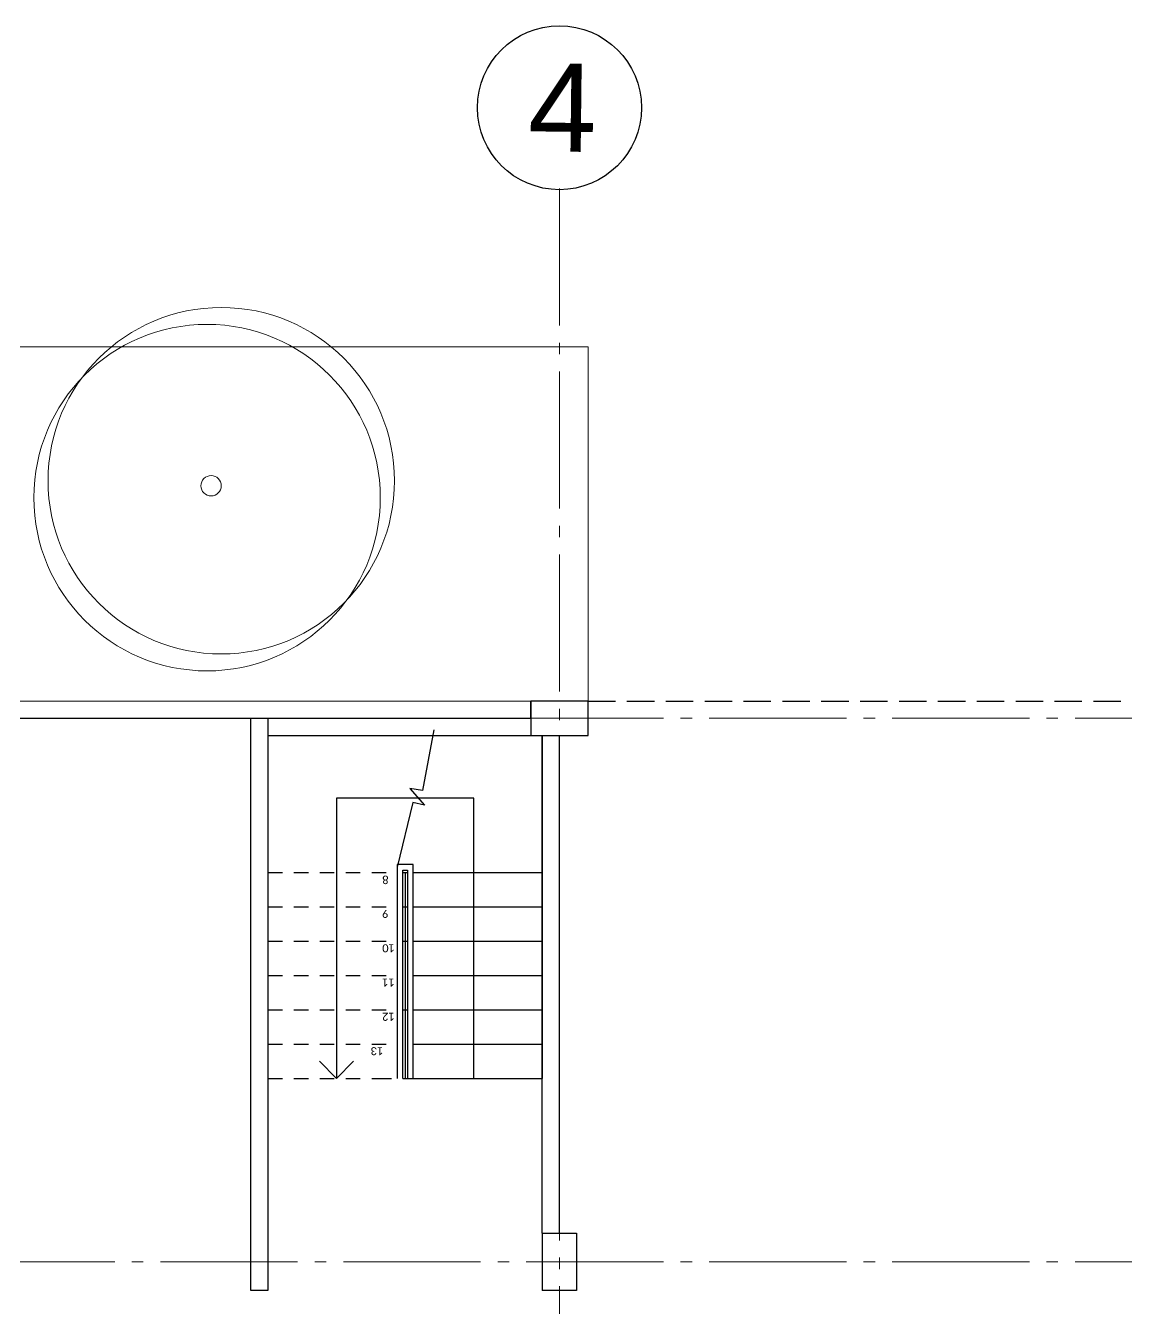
# Model space of a CAD drawing. Header units: metres. Extents: x 0 to 570, y -16 to 122.
# Drawn here: x 347.55 to 357.17, y 68.34 to 79.56 of the extents above; entities that cross this region are included whole.
import ezdxf

# ---------------------------------------------------------------- set-up
doc = ezdxf.new("R2010")
doc.units = ezdxf.units.M
for name, pattern in [('ACAD_ISO02W100', [15, 12, -3]), ('ACAD_ISO04W100', [30, 24, -3, 0, -3]), ('DASHED2', [9.525, 6.35, -3.175])]:
    doc.linetypes.add(name, pattern=pattern)
for name, color, linetype, lineweight in [('ARQ- ARBOLES', 85, 'Continuous', 13), ('ARQ-ZONAS VERDES', 82, 'Continuous', 13), ('ejes estructurales', 252, 'ACAD_ISO04W100', 18)]:
    doc.layers.add(name, color=color, linetype=linetype, lineweight=lineweight)
for name, color, linetype in [('ARQ- COLUMNAS', 7, 'Continuous'), ('ARQ-MUROS BAJOS', 252, 'Continuous'), ('ARQ-MUROS MAMPOSTERIA', 7, 'Continuous'), ('ARQ-PROYECCIONES', 252, 'ACAD_ISO02W100'), ('ARQ-SUELO', 252, 'Continuous'), ('ARQ-TEXTO', 7, 'Continuous'), ('estructura ejes', 7, 'ACAD_ISO04W100')]:
    doc.layers.add(name, color=color, linetype=linetype)
doc.styles.get("Standard").update_dxf_attribs({"font": 'arial.ttf'})

# ---------------------------------------------------------------- blocks, each defined once
blk = doc.blocks.new('ARBOL')
at = {"layer": 'ARQ- ARBOLES'}
for centre, radius in [((128.732, 225.111), 1.515), ((128.856, 224.963), 1.515), ((128.821, 225.067), 0.0892)]:
    blk.add_circle(centre, radius, dxfattribs=at)

msp = doc.modelspace()

# ---------------------------------------------------------------- linework, layer by layer
at = {"layer": 'ARQ- COLUMNAS'}
for points in [[(352.466, 73.652), (351.966, 73.652), (351.966, 73.352), (352.466, 73.352), (352.466, 73.652)], [(352.066, 68.998), (352.366, 68.998), (352.366, 68.498), (352.066, 68.498)], [(352.066, 68.998), (352.066, 68.498)]]:
    msp.add_lwpolyline(points, dxfattribs=at)
at = {"layer": 'ARQ-MUROS BAJOS'}
msp.add_line((350.696, 70.352), (350.746, 70.352), dxfattribs=at)
for points in [[(350.886, 70.352), (350.936, 70.352), (350.936, 72.222), (350.796, 72.222), (350.796, 70.352)], [(350.846, 70.352), (350.846, 72.172), (350.886, 72.172), (350.886, 70.352)]]:
    msp.add_lwpolyline(points, dxfattribs=at)
at = {"layer": 'ARQ-MUROS MAMPOSTERIA'}
for points in [[(345.266, 73.648), (345.266, 73.502), (351.966, 73.502), (351.966, 73.648), (345.266, 73.652)], [(349.666, 73.498), (349.666, 68.498), (349.516, 68.498), (349.516, 73.498)], [(352.066, 68.998), (352.066, 73.352)], [(352.216, 68.998), (352.216, 73.352)]]:
    msp.add_lwpolyline(points, dxfattribs=at)
at = {"layer": 'ARQ-PROYECCIONES', "ltscale": 0.02}
msp.add_lwpolyline([(352.466, 73.652), (359.166, 73.652)], dxfattribs=at)
at = {"layer": 'ARQ-SUELO', "linetype": 'DASHED2', "ltscale": 0.02}
msp.add_line((349.666, 70.352), (350.796, 70.352), dxfattribs=at)
at = {"layer": 'ARQ-SUELO'}
msp.add_line((350.846, 70.352), (352.066, 70.352), dxfattribs=at)
for points in [[(349.666, 73.352), (352.066, 73.352)], [(352.066, 73.352), (352.066, 70.352)], [(350.846, 72.152), (350.886, 72.152)], [(350.866, 72.152), (350.866, 70.352)], [(350.936, 72.152), (352.066, 72.152)], [(350.846, 71.852), (350.886, 71.852)], [(350.936, 71.852), (352.066, 71.852)], [(350.846, 71.552), (350.886, 71.552)], [(350.936, 71.552), (352.066, 71.552)], [(350.936, 71.252), (352.066, 71.252)], [(350.846, 70.952), (350.886, 70.952)], [(350.936, 70.952), (352.066, 70.952)], [(350.936, 70.652), (352.066, 70.652)]]:
    msp.add_lwpolyline(points, dxfattribs=at)
at = {"layer": 'ARQ-SUELO', "linetype": 'DASHED2', "ltscale": 0.02}
for points in [[(349.666, 72.152), (350.796, 72.152)], [(349.666, 71.852), (350.796, 71.852)], [(349.666, 71.552), (350.796, 71.552)], [(349.666, 71.252), (350.796, 71.252)], [(349.666, 70.952), (350.796, 70.952)], [(349.666, 70.652), (350.796, 70.652)]]:
    msp.add_lwpolyline(points, dxfattribs=at)
at = {"layer": 'ARQ-TEXTO'}
for points in [[(351.118, 73.4), (351.019, 72.87), (350.907, 72.889), (351.037, 72.741), (350.935, 72.764), (350.796, 72.2)], [(351.466, 70.352), (351.466, 72.802), (350.266, 72.802), (350.266, 70.352)], [(350.416, 70.502), (350.266, 70.352), (350.116, 70.502)]]:
    msp.add_lwpolyline(points, dxfattribs=at)
at = {"layer": 'ARQ-ZONAS VERDES'}
msp.add_lwpolyline([(321.566, 76.75), (352.466, 76.75), (352.466, 73.652)], dxfattribs=at)
at = {"layer": 'ejes estructurales', "color": 252, "linetype": 'Continuous', "lineweight": 25}
msp.add_circle((352.216, 78.841), 0.717, dxfattribs=at)
at = {"layer": 'estructura ejes', "color": 252, "lineweight": 20, "ltscale": 0.05}
for p, q in [((352.216, 78.135), (352.216, 41.045)), ((401.126, 73.502), (330.466, 73.502)), ((401.126, 68.748), (330.466, 68.748))]:
    msp.add_line(p, q, dxfattribs=at)

# ---------------------------------------------------------------- block references
at = {"layer": 'ARQ-ZONAS VERDES', "xscale": -1}
msp.add_blockref('ARBOL', (477.99, -149.532), dxfattribs=at)

# ---------------------------------------------------------------- texts
at = {"layer": 'ARQ-TEXTO', "char_height": 0.07, "attachment_point": 9, "rotation": 180}
for s, insert in [('{\\fCalibri Light|b0|i0|c0|p34;8}', (350.666, 72.126)), ('{\\fCalibri Light|b0|i0|c0|p34;9}', (350.666, 71.826)), ('{\\fCalibri Light|b0|i0|c0|p34;10}', (350.666, 71.526)), ('{\\fCalibri Light|b0|i0|c0|p34;11}', (350.666, 71.226)), ('{\\fCalibri Light|b0|i0|c0|p34;12}', (350.666, 70.926)), ('{\\fCalibri Light|b0|i0|c0|p34;13}', (350.566, 70.626))]:
    msp.add_mtext_dynamic_manual_height_columns(s, width=0.07, gutter_width=12.5, heights=[0], dxfattribs=dict(at, insert=insert))
at = {"layer": 'ejes estructurales', "color": 252, "insert": (351.947, 79.231), "char_height": 0.771, "attachment_point": 1, "rotation": 359.3502}
msp.add_mtext_dynamic_manual_height_columns('4', width=1.6573, gutter_width=124.494, heights=[0], dxfattribs=at)

doc.saveas('drawing.dxf')
